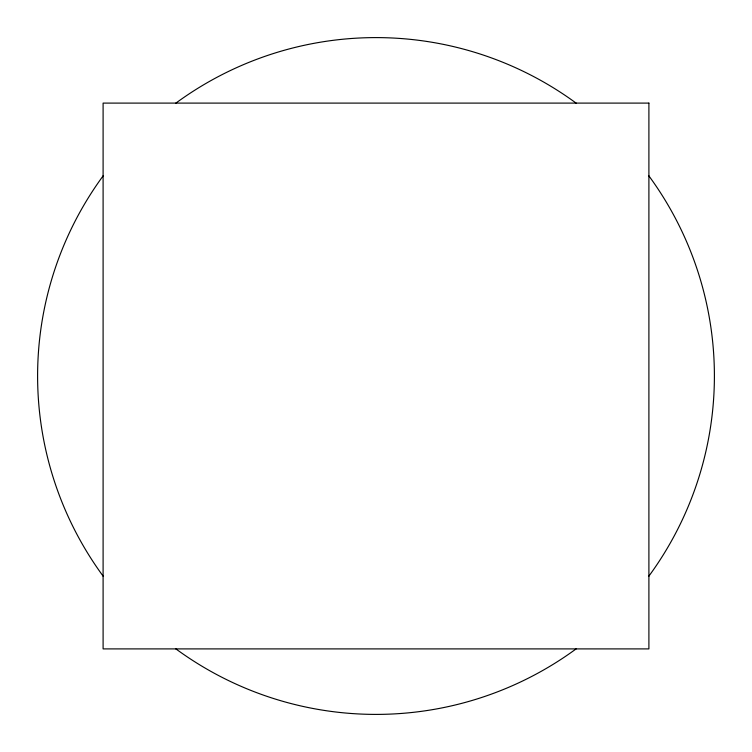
<?xml version="1.0" encoding="UTF-8"?>
<svg xmlns="http://www.w3.org/2000/svg" width="752" height="752" viewBox="0 0 752 752"><rect width="100%" height="100%" fill="white"/><g stroke="black" fill="none" stroke-linecap="round" stroke-linejoin="round"><path stroke-width="1.13" d="M648.666 175.583A338.4 338.4 0 0 1 648.666 576.417M576.417 648.666A338.4 338.4 0 0 1 175.583 648.666M103.334 576.417A338.4 338.4 0 0 1 103.334 175.583M175.583 103.334A338.4 338.4 0 0 1 576.417 103.334M648.901 103.099L103.099 103.099L103.099 648.901L648.901 648.901L648.901 103.099"/></g></svg>
